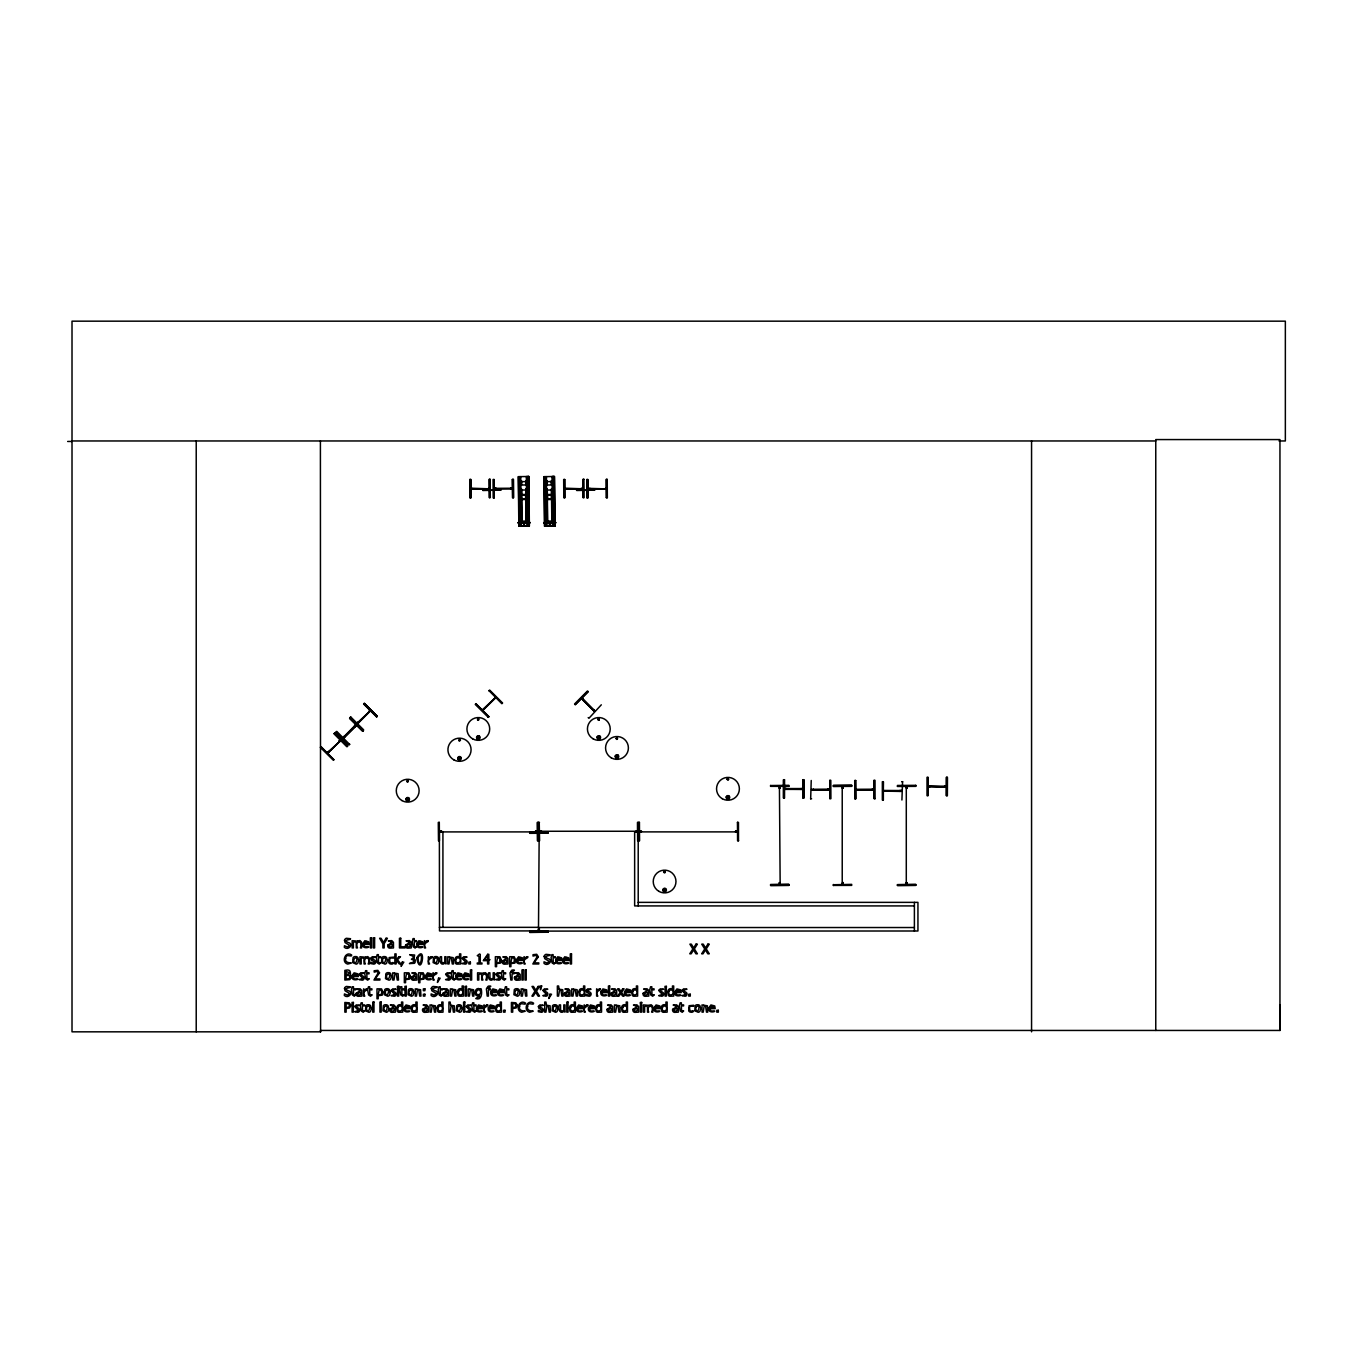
<?xml version="1.0" encoding="UTF-8"?>
<svg xmlns="http://www.w3.org/2000/svg" width="1353" height="1353" viewBox="0 0 1353 1353"><rect width="100%" height="100%" fill="white"/><g stroke="black" fill="none" stroke-linecap="round" stroke-linejoin="round"><path stroke-width="1.5" d="M1279.025 440.96L1285.35 440.96L1285.35 321.168L72.013 321.168L72.013 1031.832L320.593 1031.832L320.424 1030.445L1279.955 1030.445L1280.141 1004.755M581.57 698.74L594.035 711.204M582.044 697.911L583.363 699.129L582.602 699.619M581.621 698.52L594.441 711.34L593.849 709.581L592.8 709.987M538.562 931.287L538.545 929.257L539.187 931.287M779.294 788.342L779.429 786.414M780.258 788.072L779.362 788.207M843.054 788.072L842.175 788.207M842.09 884.321C843.393 878.266 842.429 887.686 842.953 882.782M406.712 781.188C409.671 778.482 407.693 783.793 406.915 781.645M407.152 781.188L408.099 781.577L407.591 780.715M408.758 799.522C405.612 794.955 407.896 804.037 408.488 798.473M458.955 740.395L459.986 740.531L459.377 739.77M460.494 740.243C457.534 742.949 459.513 737.639 460.291 739.787M458.447 758.018C461.593 762.602 459.31 753.503 458.718 759.084M477.068 737.503C480.755 734.155 478.252 740.767 477.355 738.061M597.569 737.503C604.571 734.425 595.641 740.497 598.533 738.569M615.987 738.45C618.609 735.423 617.492 741.427 616.105 738.67M616.444 738.298L617.256 738.924L616.985 737.96M618.22 756.496C612.131 759.642 618.744 753.401 617.526 755.549M663.613 872.009C666.234 868.677 665.118 875.628 663.731 871.789M665.152 872.161L664.052 872.009L665.084 872.144M665.811 890.392C663.697 885.572 662.902 894.232 665.693 890.071M726.967 779.311C729.588 775.979 728.472 782.913 727.085 779.074M728.438 779.429L727.424 779.159L728.523 779.311M538.443 929.629L539.289 930.898M780.14 788.207L779.429 786.6L780.157 884.05M842.97 788.072L842.226 786.414M907.017 788.207L906.933 786.6M907 884.185L906.121 882.596L907.017 882.782M479.943 989.144L481.161 988.84C482.209 992.628 481.854 1000.966 475.782 998.531C476.391 997.787 483.681 995.351 477.203 995.909C472.941 994.624 475.596 986.371 479.943 989.144A3.247 3.247 0 0 0 477.558 988.705M356.938 723.229L358.274 721.758L358.697 722.637M477.508 719.001C479.063 723.246 479.165 715.652 477.508 719.897M479.25 738.061L479.08 736.742M598.026 719.001C599.582 723.246 599.667 715.652 598.026 719.897M523.51 525.505L524.727 525.539L523.493 523.915L524.71 523.526L523.493 523.526M550.367 523.577L549.166 523.526L550.367 523.577L549.183 525.099L550.417 525.488L549.183 525.505M906.29 786.414L906.95 788.444L907.034 786.465M489.245 489.008L471.233 489.126L489.245 488.822L470.979 488.196L473.144 488.923M487.131 489.025L489.228 488.179M494.133 488.348L495.976 488.332M564.742 488.298L566.907 489.126M439.37 831.266L441.399 831.249M535.348 831.283L537.378 831.266M541.183 831.994L539.712 831.266L541.183 832.078L541.504 831.165L539.644 831.131M637.551 831.909L637.162 831.08M735.474 831.266L737.503 831.249M811.529 789.306L811.918 790.135M855.772 789.306L856.161 790.135M784.52 788.562L786.567 788.562M883.357 790.541L885.572 791.184M928.023 786.178L946.339 787.006M343.882 737.892L344.051 736.269L344.93 736.759M354.655 725.665L355.129 726.646M340.567 740.835L327.443 752.792L328.644 751.456L329.067 752.336M339.028 741.089L339.366 742.07M370.198 711.137L357.75 723.601L357.141 722.891M368.591 711.593L369.893 710.291M495.164 697.015L494.268 699.095M495.486 697.877L482.683 710.41M406.932 798.473L406.661 799.522M598.398 719.204L598.956 719.999L599.058 719.035M599.599 738.281L599.599 736.742L598.28 736.556M494.149 488.974L494.521 488.247M496.179 488.974L495.79 488.145M510.791 488.145C510.47 490.479 510.064 486.59 512.449 488.23M512.06 489.059L512.06 488.044M512.33 489.008L494.521 489.076M565.131 488.196L583.058 488.822L564.759 488.923M581.401 488.095L581.029 488.822M606.279 489.059L588.267 489.177L589.993 488.332M604.487 488.94L606.262 488.23M441.01 831.165C442.651 832.501 438.423 832.501 439.742 831.165M537.276 832.044L535.72 831.182M537.378 831.909L439.556 831.909L441.027 831.994M539.526 831.266L637.551 831.266M541.318 831.96L539.779 831.977M641.288 831.943L641.136 831.046M735.474 831.909L735.846 831.165M813.322 790L813.373 789.137L813.457 790.067M829.592 789.898L811.597 790.051M811.834 790.135L829.457 790.034M873.835 789.898L855.84 790.051M856.077 790.135L873.7 790.034M802.836 789.391L784.825 789.391L784.909 788.461M883.729 790.456L901.656 790.541M901.419 791.251L901.284 790.355L899.627 791.184M901.555 791.319L883.543 791.184L901.284 791.37M929.815 786.871L930.052 786.178M946.085 786.871L946.339 786.178M336.018 732.108L336.745 731.381L349.581 744.421M363.348 730.485L362.621 731.212L349.598 718.358L350.309 717.631L363.281 730.552M343.155 737.453L355.754 724.701L354.469 725.749L355.315 726.307M343.611 737.892L356.211 725.225M349.767 744.235L349.057 744.962L336.085 732.041M350.698 716.989L349.97 717.699L362.925 730.637L363.636 729.927L350.613 717.073L363.467 730.113M376.591 716.989L377.301 716.261L364.363 703.323L363.636 704.034L376.675 716.887L363.822 703.864M340.263 739.973L338.842 741.173L339.671 741.732M327.443 752.792L340.702 740.429L327.764 753.367M357.074 723.094L370.333 710.731L357.733 723.483M343.814 737.825L356.634 725.14L343.577 738.061M488.923 690.774L489.634 690.047L502.589 703.002L501.862 703.712L489.008 690.69M484.34 709.04L482.361 709.835L495.486 697.607M483.004 710.207L495.773 697.607M488.196 717.378L488.923 716.667L475.985 703.712L475.258 704.439L488.264 717.327M575.245 704.642L588.183 691.687L587.473 690.977L574.585 703.983L575.245 704.642L588.098 691.603M582.872 700.059L583.261 699.163M601.307 704.812L588.91 718.308L588.183 717.58M780.14 882.782L779.227 882.782L780.241 882.765M458.718 757.528L459.783 757.24M727.339 796.291C725.411 801.196 732.108 795.632 727.187 796.596M524.643 523.611L523.882 523.137M408.251 800.198L407.168 800.198M616.697 755.448L615.919 756.784M427.294 940.741L425.637 941.756L424.419 940.673L424.419 947.929L425.637 947.929C421.172 942.331 430.914 942.094 427.294 940.741A2.385 2.385 0 0 1 428.258 940.724M431.235 956.791L429.577 957.806L428.36 956.723L428.36 963.979L429.577 963.979C425.113 958.398 434.854 958.144 431.235 956.791A2.385 2.385 0 0 1 432.199 956.774M366.46 988.908L364.803 989.922L363.585 988.84L363.585 996.096L364.803 996.096C360.355 990.497 370.096 990.261 366.46 988.908A2.385 2.385 0 0 1 367.424 988.874M435.903 972.841L434.245 973.856L433.028 972.79L433.028 980.046L434.245 980.046C429.797 974.448 439.522 974.211 435.903 972.841A2.385 2.385 0 0 1 436.867 972.824M526.909 956.791L525.252 957.806L524.034 956.723L524.034 963.979L525.252 963.979C520.804 958.398 530.545 958.144 526.909 956.791A2.385 2.385 0 0 1 527.873 956.774M486.86 1004.958L485.22 1005.972L483.985 1004.89L483.985 1012.145L485.22 1012.145C480.755 1006.547 490.496 1006.311 486.86 1004.958A2.385 2.385 0 0 1 487.841 1004.941M599.497 988.908L597.857 989.922L596.622 988.84L596.622 996.096L597.857 996.096C593.392 990.497 603.134 990.261 599.497 988.908A2.385 2.385 0 0 1 600.478 988.874M587.05 1004.958L585.392 1005.972L584.175 1004.89L584.175 1012.145L585.392 1012.145C580.927 1006.547 590.669 1006.311 587.05 1004.958A2.385 2.385 0 0 1 588.014 1004.941M605.89 489.059L588.352 489.076M828.188 789.103L828.002 790.017L828.188 789.019M635.893 831.08L635.893 832.112L637.162 831.182M872.431 789.103L872.245 790.017L872.431 789.019M801.179 788.461L800.807 789.188M802.718 789.323L784.52 789.188M945.95 787.006L928.412 786.905M900.016 790.355L899.61 791.387M582.28 698.148L594.745 710.748M519.028 481.685L528.194 481.583M544.718 481.685L553.867 481.583M519.078 485.034L528.228 484.932M544.752 485.034L553.901 484.932M519.129 490.074L528.279 489.972M544.802 490.074L553.952 489.972M519.163 494.538L528.313 494.437M544.836 494.538L554.003 494.437M519.214 499.561L528.363 499.477M544.904 499.561L554.053 499.477M519.467 521.142L528.617 521.057M545.141 521.142L554.29 521.057M517.945 522.613L530.156 522.478M543.635 522.613L555.829 522.478M517.962 523.002L530.156 522.867M543.635 523.002L555.846 522.867M523.323 523.408L524.778 523.476M549.014 523.408L550.451 523.476M555.068 526.08L544.481 526.232L543.957 476.662L554.527 476.493L555.018 526.08L554.307 476.493M469.863 479.469L470.878 479.452L470.996 497.769L469.965 497.769L469.863 479.469L470.049 497.769M490.192 479.334L489.177 479.351L489.296 497.65L490.31 497.65L490.107 479.334M512.381 479.402L513.413 479.385L513.514 497.701L512.499 497.701L512.432 479.402L512.753 497.701M564.691 479.452L563.677 479.469L563.795 497.769L564.81 497.769L564.658 479.469L564.675 497.769M584.022 479.334L582.991 479.351L583.244 497.65L583.244 479.351M606.33 497.701L607.345 497.701L607.226 479.385L606.212 479.402L606.448 497.701L606.465 479.385M494.335 488.348L512.246 488.23M588.149 488.348L606.076 488.873M565.047 489.126L583.075 489.008M494.2 497.819L493.185 497.819L493.067 479.52L494.082 479.503L494.065 497.819M583.109 497.65L584.124 497.65L583.921 479.334M586.999 497.819L588.014 497.819L587.895 479.503L586.881 479.52L586.999 497.819L586.965 479.52M855.722 780.478L854.707 780.478L854.91 798.794M770.584 785.535L788.884 785.332L788.9 786.364L770.584 786.347L770.584 785.45M851.697 785.332L833.38 785.45L833.397 786.465L851.697 786.364L851.697 785.332L833.38 785.535M770.584 786.211L788.9 786.11M833.38 786.347L851.697 786.11M897.462 786.211L915.761 786.11M811.732 789.306L829.592 789.137M855.959 789.306L874.089 789.205M810.582 798.794L811.597 798.777M829.896 798.659L830.911 798.659L830.81 780.36L829.778 780.36L829.947 798.659L830.032 780.36M854.825 798.794L855.84 798.777L855.586 780.478L855.586 798.777M875.07 798.659L875.036 780.36L874.021 780.36L874.19 798.659L875.154 798.659M539.475 822.438L537.327 822.438L537.445 840.737L539.593 840.737L539.221 822.438M737.453 822.421L738.467 822.404L738.501 840.72M439.556 831.266L441.213 831.266M535.534 831.283L537.192 831.266L535.534 831.909M639.681 831.249L641.525 831.249M548.016 832.281L529.716 832.315L529.716 833.33L548.016 833.211L548.016 832.196M635.758 831.977L637.364 831.909M641.339 831.875L639.681 831.892L737.317 831.892L735.66 831.892M735.66 831.266L737.317 831.249M529.716 833.076L548.016 832.958M738.586 840.72L737.571 840.72L737.486 822.421M770.601 884.744L788.9 884.49M833.397 884.744L851.697 884.372L851.697 885.386L833.397 885.42M770.601 885.42L788.9 885.302L788.9 884.372L770.584 884.49L770.601 885.505L788.9 885.386M897.462 884.744L915.778 884.625M897.462 885.42L915.778 885.302L915.761 884.372L897.462 884.608L897.462 885.505L915.778 885.386M529.716 931.608L548.033 931.49M529.716 932.369L548.033 932.251L548.016 931.236L529.716 931.338L529.716 932.369L548.033 932.166M67.65 441.467L72.013 441.45M72.013 440.96L1155.766 440.96M928.023 777.332L927.008 777.332L927.008 795.649L928.023 795.649L927.904 777.332L927.769 795.649M947.354 777.332L946.339 777.332L946.339 795.649L947.354 795.649L947.354 777.332L947.269 795.649M784.52 779.717L783.505 779.717L783.505 798.033L784.52 798.033L784.402 779.717L784.266 798.033M802.836 779.717L803.851 779.717L803.851 798.033L802.836 798.033L802.836 779.717L803.09 798.033M883.357 781.713L882.342 781.713L882.342 800.012L883.357 800.012L883.357 781.713L883.103 800.012M901.656 781.713L902.671 781.713M928.209 786.178L946.136 786.178M784.723 788.562L802.836 788.562M638.21 902.366L917.943 902.366L917.943 930.999L539.357 931.101L539.357 927.532L914.391 927.532M914.391 905.918L634.642 905.918L634.642 831.774L638.21 831.774L638.21 905.918M439.37 927.346L538.359 927.346M538.359 930.915L439.505 930.915L439.37 831.588L442.921 831.588L442.921 927.346M727.965 798.456L726.916 797.644M856.161 790.034L874.089 789.881M811.918 790.034L829.863 789.881M944.682 786.905L944.682 785.992L944.225 787.006M413.984 958.905L414.627 954.998L409.688 954.711C410.974 955.793 416.42 956.233 411.397 959.277C418.787 961.459 409.621 963.099 409.418 963.59L414.441 963.285A3.01 3.01 0 0 0 415.253 961.746L413.984 958.905A2.097 2.097 0 0 1 415.117 960.055M478.015 719.931L478.691 719.052L477.88 719.695M583.058 488.179L580.944 489.025M779.362 884.185L779.413 882.596M539.272 929.629L539.187 931.101M538.477 931.05L539.187 833.279L538.426 835.19M349.683 718.257L362.722 731.127M475.799 703.898L488.839 716.752M364.295 703.374L377.25 716.329M350.038 717.648L362.976 730.586M334.665 733.072L347.62 746.01M334.191 733.546L347.044 746.585M333.92 759.709L321.067 746.67L320.357 747.397L333.362 760.285M320.881 746.856L333.836 759.794M802.65 788.562L800.79 789.391M842.953 786.786L842.868 788.258M553.901 476.51L554.426 526.08M553.715 476.51L554.341 526.08M553.309 476.51L553.8 521.954M553.14 476.51L553.631 526.097M552.751 476.51L553.242 521.954M552.701 476.51L553.022 521.97M552.024 476.527L552.565 526.097M551.584 480.653L551.449 484.797L551.347 480.67M551.483 488.923L551.736 495.113M551.787 499.257L551.855 521.97L551.55 499.257M551.449 488.923L551.517 495.13M551.178 526.114L548.371 526.148M547.204 480.755L547.204 484.881L546.984 480.755M547.255 489.008L547.373 495.215M547.407 499.342L547.61 522.072M547.069 489.008L547.136 495.215M547.187 499.342L547.441 522.072M546.443 476.628L546.984 526.199M545.733 476.628L546.155 495.232M546.02 499.358L546.443 522.072M545.158 476.645L545.885 526.216M544.566 476.645L545.191 526.216M544.177 476.645L544.718 526.232M528.617 476.493L529.158 526.08M528.211 476.51L528.752 526.08L528.127 476.51M527.416 476.51L527.958 526.097M527.061 476.51L527.332 521.97M526.334 476.527L526.875 526.097M525.894 480.653L525.945 484.797M525.996 488.923L526.063 495.113L525.759 488.923M526.097 499.257L526.351 521.97M525.725 480.67L525.725 484.797M525.928 499.257L526.114 521.97M525.488 526.114L522.698 526.148M521.581 484.881L521.531 480.755L521.345 484.881M521.683 495.215L521.615 489.008L521.463 495.215M521.734 499.342L521.97 522.072L521.514 499.342M520.753 476.628L521.294 526.199M520.093 476.628L520.482 495.232M520.296 499.358L520.77 522.072M519.67 476.645L520.026 526.216M518.977 476.645L519.603 526.216M518.892 476.645L519.434 526.232M518.487 476.645L519.028 526.232M906.307 788.258L906.29 786.6L906.29 884.236M906.916 882.579L906.933 884.236M874.156 780.36L874.275 798.659M842.851 882.579L842.868 884.236M833.397 884.49L833.397 885.505M811.225 780.478L810.667 798.794M780.055 786.6L780.072 788.258M780.055 882.579L780.055 884.236M737.706 822.421L737.825 840.72M639.174 822.421L639.293 840.72M638.616 840.737L638.498 822.421L638.531 840.737M637.737 822.438L637.686 832.602M607.142 479.385L607.26 497.701M587.642 479.52L587.76 497.819M538.545 822.438L538.579 840.754M538.342 822.421L538.376 840.737M537.581 822.438L537.699 840.737M513.328 479.385L513.43 497.701M493.828 479.52L493.946 497.819M489.431 479.351L489.549 497.65M470.624 479.469L470.861 497.769M439.048 822.438L439.167 840.737M1279.955 1030.445L1279.955 439.573L1155.766 439.573L1155.766 1030.445M1031.561 440.96L1031.561 1031.832M946.593 777.332L946.457 795.649M914.391 902.366L914.391 931.101M902.586 781.713L901.91 800.012M842.226 786.6L842.226 884.236M803.767 779.717L803.767 798.033M783.59 779.717L783.59 798.033M320.407 440.96L320.593 1031.832M196.219 440.96L196.219 1031.832M416.639 957.941C421.324 979.91 427.058 941.806 416.639 957.941M417.976 957.467C419.43 975.564 424.96 947.354 417.976 957.467M389.529 959.751L390.053 962.372A1.776 1.776 0 0 0 391.135 963.048C395.228 961.087 393.605 965.196 390.239 963.911A2.807 2.807 0 0 1 388.785 962.693L389.174 957.552L393.757 957.129C394.602 959.92 389.309 955.675 389.529 959.751M689.455 1007.917L689.979 1010.539A1.776 1.776 0 0 0 691.062 1011.215C695.154 1009.253 693.531 1013.363 690.165 1012.078A2.807 2.807 0 0 1 688.711 1010.86L689.1 1005.719L693.683 1005.279C694.529 1008.07 689.218 1003.841 689.455 1007.917M383.068 992.273L382.206 995.165L378.197 995.723L378.197 998.768L376.98 998.768L376.98 988.84L381.529 988.891L383.068 992.273M410.416 976.223L409.553 979.115L405.562 979.673L405.562 982.718L404.344 982.718L404.344 972.79L408.894 972.824L410.416 976.223M424.757 976.223L423.895 979.115L419.887 979.673L419.887 982.718L418.669 982.718L418.669 972.79L423.218 972.824L424.757 976.223M501.439 960.173L500.576 963.048L496.568 963.624L496.568 966.668L495.35 966.668L495.35 956.723L499.9 956.774L501.439 960.173M515.764 960.173L514.901 963.048L510.91 963.624L510.91 966.668L509.675 966.668L509.675 956.723L514.241 956.774L515.764 960.173M345.692 958.279C343.831 965.433 357.716 961.273 347.721 964.08C340.888 962.457 345.336 950.499 351.628 954.964C352.389 957.958 345.336 952.766 345.692 958.279M358.697 960.359L357.818 963.184A2.858 2.858 0 0 1 356.16 964.131L352.71 962.592L353.116 957.535A2.892 2.892 0 0 1 354.774 956.588L356.16 956.588A2.858 2.858 0 0 1 357.818 957.535L358.697 960.359M371.466 1008.526L370.587 1011.351A2.858 2.858 0 0 1 368.929 1012.281L365.479 1010.759L365.885 1005.702A2.892 2.892 0 0 1 367.542 1004.755L368.929 1004.755A2.858 2.858 0 0 1 370.587 1005.702L371.466 1008.526M387.482 960.359L386.603 963.184A2.858 2.858 0 0 1 384.945 964.131L381.478 962.592L381.884 957.535A2.892 2.892 0 0 1 383.559 956.588L384.945 956.588A2.858 2.858 0 0 1 386.603 957.535L387.482 960.359M388.92 1008.526L388.04 1011.351A2.858 2.858 0 0 1 386.383 1012.281L382.933 1010.759L383.339 1005.702A2.892 2.892 0 0 1 384.996 1004.755L386.383 1004.755A2.858 2.858 0 0 1 388.04 1005.702L388.92 1008.526M390.307 992.476L389.427 995.301A2.858 2.858 0 0 1 387.77 996.231L384.303 994.709L384.709 989.652A2.892 2.892 0 0 1 386.383 988.705L387.77 988.705A2.858 2.858 0 0 1 389.427 989.635L390.307 992.476M391.507 976.409L390.628 979.251A2.858 2.858 0 0 1 388.971 980.181L385.52 978.659L385.926 973.585A2.892 2.892 0 0 1 387.584 972.655L388.971 972.655A2.858 2.858 0 0 1 390.628 973.585L391.507 976.409M413.984 992.476L413.105 995.301A2.858 2.858 0 0 1 411.447 996.231L407.997 994.709L408.403 989.652A2.892 2.892 0 0 1 410.06 988.705L411.447 988.705A2.858 2.858 0 0 1 413.105 989.635L413.984 992.476M439.116 960.359L438.237 963.184A2.858 2.858 0 0 1 436.579 964.131L433.129 962.592L433.535 957.535A2.892 2.892 0 0 1 435.192 956.588L436.579 956.588A2.858 2.858 0 0 1 438.237 957.535L439.116 960.359M462.32 1008.526L461.424 1011.351A2.858 2.858 0 0 1 459.783 1012.281L456.316 1010.759L456.722 1005.702A2.892 2.892 0 0 1 458.379 1004.755L459.783 1004.755A2.858 2.858 0 0 1 461.424 1005.702L462.32 1008.526M487.266 987.978L486.387 988.84L487.215 996.096L488.433 996.096L488.433 989.855L490.429 989.855L490.429 988.84C484.391 988.772 495.097 985.525 488.619 986.1A1.979 1.979 0 0 0 487.57 986.98L487.266 987.978M510.876 971.928L510.013 972.79L510.842 980.046L512.06 980.046L512.06 973.805L514.039 973.805L514.039 972.79C508.018 972.706 518.723 969.475 512.229 970.033A1.979 1.979 0 0 0 511.197 970.93L510.876 971.928M519.907 992.476L519.011 995.301A2.858 2.858 0 0 1 517.353 996.231L513.903 994.709L514.309 989.652A2.892 2.892 0 0 1 515.967 988.705L517.37 988.705A2.858 2.858 0 0 1 519.011 989.635L519.907 992.476M519.586 1006.429C517.725 1013.6 531.628 1009.423 521.615 1012.247C514.783 1010.606 519.231 998.666 525.539 1003.114C526.283 1006.125 519.264 1000.932 519.586 1006.429M527.585 1006.429C525.725 1013.6 539.61 1009.423 529.615 1012.247C522.782 1010.606 527.213 998.666 533.522 1003.114C534.283 1006.125 527.264 1000.932 527.585 1006.429M558.112 1008.526L557.216 1011.351A2.858 2.858 0 0 1 555.576 1012.281L552.109 1010.759L552.514 1005.702A2.892 2.892 0 0 1 554.172 1004.755L555.576 1004.755A2.858 2.858 0 0 1 557.216 1005.702L558.112 1008.526M700.769 1008.526L699.89 1011.351A2.858 2.858 0 0 1 698.233 1012.281L694.765 1010.759L695.171 1005.702A2.892 2.892 0 0 1 696.829 1004.755L698.233 1004.755A2.858 2.858 0 0 1 699.89 1005.702L700.769 1008.526M352.135 975.614C350.207 983.31 363.906 977.864 354.723 978.98A2.013 2.013 0 0 1 353.691 978.101L353.319 976.545L358.359 976.545L357.885 973.856L354.08 972.841L352.135 975.614M362.892 943.498C360.947 951.21 374.646 945.764 365.462 946.863A2.013 2.013 0 0 1 364.431 946.001L364.075 944.428L369.098 944.428L368.625 941.739L364.82 940.741L362.892 943.498M396.717 1007.681L397.41 1011.384A2.334 2.334 0 0 0 398.797 1012.281L402.754 1012.145L402.754 1002.049L401.52 1002.049L401.52 1005.178A3.298 3.298 0 0 0 399.118 1004.755A2.841 2.841 0 0 0 397.596 1005.702L396.717 1007.681M404.073 1007.714C402.145 1015.426 415.828 1009.964 406.644 1011.08A2.013 2.013 0 0 1 405.612 1010.217L405.257 1008.645L410.28 1008.645L409.824 1005.955L406.018 1004.958L404.073 1007.714M411.075 1007.681L411.769 1011.384A2.334 2.334 0 0 0 413.139 1012.281L417.096 1012.145L417.096 1002.049L415.878 1002.049L415.878 1005.178A3.298 3.298 0 0 0 413.477 1004.755A2.841 2.841 0 0 0 411.938 1005.702L411.075 1007.681M416.978 943.498C415.033 951.21 428.732 945.764 419.548 946.863A2.013 2.013 0 0 1 418.517 946.001L418.145 944.428L423.185 944.428L422.711 941.739L418.906 940.741L416.978 943.498M425.586 975.614C423.675 983.31 437.323 977.864 428.157 978.98A2.013 2.013 0 0 1 427.125 978.101L426.77 976.545L431.793 976.545L431.336 973.856L427.531 972.841L425.586 975.614M436.985 1007.681L437.662 1011.384A2.334 2.334 0 0 0 439.048 1012.281L443.006 1012.145L443.006 1002.049L441.788 1002.049L441.788 1005.178A3.298 3.298 0 0 0 439.387 1004.755A2.841 2.841 0 0 0 437.848 1005.702L436.985 1007.681M454.76 959.531L455.454 963.218A2.334 2.334 0 0 0 456.824 964.131L460.781 963.979L460.781 953.882L459.563 953.882L459.563 957.028A3.298 3.298 0 0 0 457.162 956.605A2.841 2.841 0 0 0 455.623 957.535L454.76 959.531M455.944 975.614C454.016 983.31 467.698 977.864 458.515 978.98A2.013 2.013 0 0 1 457.483 978.101L457.128 976.545L462.151 976.545L461.694 973.856L457.889 972.841L455.944 975.614M457.331 991.631L458.024 995.334A2.334 2.334 0 0 0 459.394 996.231L463.352 996.096L463.352 985.982L462.134 985.982L462.134 989.128A3.298 3.298 0 0 0 459.732 988.705A2.841 2.841 0 0 0 458.21 989.652L457.331 991.631M462.946 975.614C461.035 983.31 474.683 977.864 465.517 978.98A2.013 2.013 0 0 1 464.485 978.101L464.13 976.545L469.153 976.545L468.696 973.856L464.891 972.841L462.946 975.614M476.544 1007.714C474.615 1015.426 488.315 1009.964 479.131 1011.08A2.013 2.013 0 0 1 478.083 1010.217L477.727 1008.645L482.75 1008.645L482.294 1005.955L478.488 1004.958L476.544 1007.714M488.348 1007.714C486.42 1015.426 500.086 1009.964 490.919 1011.08A2.013 2.013 0 0 1 489.887 1010.217L489.532 1008.645L494.555 1008.645L494.099 1005.955L490.276 1004.958L488.348 1007.714M490.885 991.664C488.974 999.377 502.623 993.914 493.456 995.03A2.013 2.013 0 0 1 492.424 994.151L492.069 992.595L497.092 992.595L496.636 989.906L492.83 988.908L490.885 991.664M495.35 1007.681L496.027 1011.384A2.334 2.334 0 0 0 497.414 1012.281L501.371 1012.145L501.371 1002.049L500.153 1002.049L500.153 1005.178A3.298 3.298 0 0 0 497.752 1004.755A2.841 2.841 0 0 0 496.213 1005.702L495.35 1007.681M497.887 991.664C495.976 999.377 509.624 993.914 500.458 995.03A2.013 2.013 0 0 1 499.426 994.151L499.071 992.595L504.094 992.595L503.637 989.906L499.832 988.908L497.887 991.664M516.592 959.565C514.664 967.26 528.363 961.814 519.163 962.93A2.013 2.013 0 0 1 518.131 962.051L517.776 960.478L522.799 960.478L522.343 957.806L518.537 956.791L516.592 959.565M555.812 959.565C553.884 967.26 567.583 961.814 558.4 962.93A2.013 2.013 0 0 1 557.351 962.051L556.996 960.478L562.019 960.478L561.563 957.806L557.757 956.791L555.812 959.565M562.814 959.565C560.886 967.26 574.585 961.814 565.402 962.93A2.013 2.013 0 0 1 564.353 962.051L563.998 960.478L569.021 960.478L568.564 957.806L564.759 956.791L562.814 959.565M569.376 1007.681L570.053 1011.384A2.334 2.334 0 0 0 571.44 1012.281L575.397 1012.145L575.397 1002.049L574.179 1002.049L574.179 1005.178A3.298 3.298 0 0 0 571.778 1004.755A2.841 2.841 0 0 0 570.239 1005.702L569.376 1007.681M576.716 1007.714C574.805 1015.426 588.47 1009.964 579.304 1011.08A2.013 2.013 0 0 1 578.255 1010.217L577.9 1008.645L582.94 1008.645L582.466 1005.955L578.661 1004.958L576.716 1007.714M578.746 991.631L579.439 995.334A2.334 2.334 0 0 0 580.809 996.231L584.767 996.096L584.767 985.982L583.549 985.982L583.549 989.128A3.298 3.298 0 0 0 581.147 988.705A2.841 2.841 0 0 0 579.608 989.652L578.746 991.631M588.521 1007.714C586.61 1015.426 600.258 1009.964 591.092 1011.08A2.013 2.013 0 0 1 590.06 1010.217L589.705 1008.645L594.728 1008.645L594.271 1005.955L590.466 1004.958L588.521 1007.714M595.523 1007.681L596.199 1011.384A2.334 2.334 0 0 0 597.586 1012.281L601.544 1012.145L601.544 1002.049L600.326 1002.049L600.326 1005.178A3.298 3.298 0 0 0 597.925 1004.755A2.841 2.841 0 0 0 596.385 1005.702L595.523 1007.681M600.986 991.664C599.041 999.36 612.74 993.914 603.556 995.03A2.013 2.013 0 0 1 602.525 994.151L602.17 992.595L607.193 992.595L606.736 989.906L602.931 988.908L600.986 991.664M621.433 1007.681L622.109 1011.384A2.334 2.334 0 0 0 623.496 1012.281L627.454 1012.145L627.454 1002.049L626.236 1002.049L626.236 1005.178A3.298 3.298 0 0 0 623.834 1004.755A2.841 2.841 0 0 0 622.295 1005.702L621.433 1007.681M624.579 991.664C622.651 999.36 636.35 993.914 627.166 995.03A2.013 2.013 0 0 1 626.135 994.151L625.762 992.595L630.802 992.595L630.329 989.906L626.524 988.908L624.579 991.664M631.597 991.631L632.274 995.334A2.334 2.334 0 0 0 633.661 996.231L637.618 996.096L637.618 985.982L636.4 985.982L636.4 989.128A3.298 3.298 0 0 0 633.999 988.705A2.841 2.841 0 0 0 632.46 989.652L631.597 991.631M654.125 1007.714C652.197 1015.426 665.879 1009.964 656.695 1011.08A2.013 2.013 0 0 1 655.664 1010.217L655.309 1008.645L660.332 1008.645L659.875 1005.955L656.07 1004.958L654.125 1007.714M661.127 1007.681L661.82 1011.384A2.334 2.334 0 0 0 663.19 1012.281L667.147 1012.145L667.147 1002.049L665.93 1002.049L665.93 1005.178A3.298 3.298 0 0 0 663.528 1004.755A2.841 2.841 0 0 0 661.989 1005.702L661.127 1007.681M667.655 991.631L668.348 995.334A2.334 2.334 0 0 0 669.718 996.231L673.693 996.096L673.693 985.982L672.458 985.982L672.458 989.128A3.298 3.298 0 0 0 670.056 988.705A2.841 2.841 0 0 0 668.534 989.652L667.655 991.631M675.012 991.664C673.101 999.377 686.749 993.914 677.582 995.03A2.013 2.013 0 0 1 676.551 994.151L676.196 992.595L681.219 992.595L680.762 989.906L676.957 988.908L675.012 991.664M708.989 1007.714C707.061 1015.426 720.76 1009.964 711.577 1011.08A2.013 2.013 0 0 1 710.528 1010.217L710.173 1008.645L715.196 1008.645L714.739 1005.955L710.934 1004.958L708.989 1007.714M541.69 985.982L540.524 989.753L540.253 985.982L541.69 985.982M350.072 977.12L348.973 978.743L346.131 978.946L346.131 975.378L349.277 975.631L350.072 977.12M350.951 1005.397L349.564 1007.985L346.131 1008.543L346.131 1012.145L344.846 1012.145L344.846 1002.472L349.311 1002.81L350.951 1005.397M517.522 1005.397L516.136 1007.985L512.702 1008.543L512.702 1012.145L511.417 1012.145L511.417 1002.472L515.882 1002.81L517.522 1005.397M354.757 1006.463C358.545 1011.858 360.828 1009.439 354.672 1011.706L357.75 1012.281A2.774 2.774 0 0 0 359.188 1011.655C362.35 1006.209 349.801 1008.171 359.644 1005.245L356.313 1004.873L354.757 1006.463M359.221 974.363C363.01 979.741 365.293 977.323 359.137 979.606L362.232 980.181A2.774 2.774 0 0 0 363.653 979.555C366.815 974.092 354.266 976.054 364.126 973.128L360.777 972.756L359.221 974.363M370.756 958.296L371.094 959.987L374.68 962.068L373.14 963.133L370.671 962.186L370.671 963.556L373.766 964.114A2.774 2.774 0 0 0 375.204 963.505C378.35 958.042 365.817 960.004 375.66 957.078L372.312 956.706L370.756 958.296M391.186 990.413C394.991 995.808 397.275 993.39 391.102 995.656L394.197 996.231A2.774 2.774 0 0 0 395.634 995.605C398.78 990.142 386.248 992.121 396.091 989.195L392.742 988.823L391.186 990.413M445.627 974.363C449.433 979.741 451.716 977.323 445.56 979.606L448.638 980.181A2.774 2.774 0 0 0 450.075 979.555C453.221 974.092 440.689 976.054 450.532 973.128L447.183 972.756L445.627 974.363M462.185 958.296C465.99 963.691 468.256 961.273 462.1 963.556L465.195 964.114A2.774 2.774 0 0 0 466.633 963.505C469.779 958.042 457.246 960.004 467.089 957.078L463.741 956.706L462.185 958.296M466.244 1006.463C470.032 1011.858 472.315 1009.439 466.159 1011.706L469.237 1012.281A2.774 2.774 0 0 0 470.675 1011.655C473.838 1006.209 461.288 1008.171 471.132 1005.245L467.8 1004.873L466.244 1006.463M495.807 974.363C499.595 979.741 501.878 977.323 495.722 979.606L498.8 980.181A2.774 2.774 0 0 0 500.238 979.555C503.401 974.092 490.851 976.054 500.695 973.128L497.363 972.756L495.807 974.363M538.409 1006.463L538.748 1008.154L542.333 1010.217L540.794 1011.283L538.342 1010.336L538.342 1011.706L541.42 1012.281A2.774 2.774 0 0 0 542.857 1011.655C546.02 1006.209 533.471 1008.171 543.314 1005.245L539.965 1004.873L538.409 1006.463M542.891 990.413C546.68 995.808 548.963 993.39 542.807 995.656L545.885 996.231A2.774 2.774 0 0 0 547.322 995.605C550.485 990.142 537.936 992.121 547.779 989.195L544.447 988.823L542.891 990.413M586.17 990.413L586.492 992.104L590.094 994.167L588.538 995.233L586.086 994.286L586.086 995.656L589.181 996.231A2.774 2.774 0 0 0 590.601 995.605C593.764 990.142 581.232 992.121 591.075 989.195L587.726 988.823L586.17 990.413M658.759 990.413C662.547 995.808 664.83 993.39 658.674 995.656L661.769 996.231A2.774 2.774 0 0 0 663.19 995.605C666.352 990.142 653.803 992.121 663.663 989.195L660.315 988.823L658.759 990.413M682.081 990.413C685.886 995.808 688.17 993.39 681.997 995.656L685.092 996.231A2.774 2.774 0 0 0 686.529 995.605C689.675 990.142 677.143 992.121 686.986 989.195L683.637 988.823L682.081 990.413M344.491 940.284L345.066 942.601L349.598 945.375L347.45 946.999L344.457 945.747L344.355 947.354C348.448 951.091 354.452 943.633 348.042 942.483C341.7 939.472 351.306 940.149 350.562 938.711L346.385 938.289A3.078 3.078 0 0 0 344.947 939.303L344.491 940.284M344.491 988.451L345.066 990.768L349.598 993.542L347.45 995.165L344.457 993.897L344.355 995.52C348.448 999.258 354.452 991.8 348.042 990.65C341.7 987.639 351.306 988.316 350.562 986.878L346.385 986.455A3.078 3.078 0 0 0 344.947 987.47L344.491 988.451M351.408 977.069L349.835 979.623L344.846 980.046L344.846 970.372C352.913 968.427 348.973 974.211 351.408 977.069M431.269 988.451L431.844 990.768L436.376 993.542L434.212 995.165L431.133 993.897L431.133 995.52C435.226 999.258 441.213 991.8 434.803 990.65C428.461 987.639 438.068 988.316 437.34 986.878L433.163 986.455A3.078 3.078 0 0 0 431.725 987.47L431.269 988.451M544.143 956.351L544.718 958.651L549.267 961.442L547.102 963.048L544.024 961.797L544.024 963.404C548.1 967.141 554.104 959.683 547.694 958.533C541.352 955.522 550.959 956.199 550.214 954.761L546.054 954.339A3.078 3.078 0 0 0 544.599 955.353L544.143 956.351M353.607 959.142C354.503 970.372 360.524 953.307 353.607 959.142M366.375 1007.292C367.272 1018.538 373.293 1001.474 366.375 1007.292M382.392 959.142C383.288 970.372 389.292 953.307 382.392 959.142M386.417 975.192C387.313 986.422 393.334 969.357 386.417 975.192M385.216 991.242C386.112 1002.472 392.116 985.407 385.216 991.242M383.829 1007.292C384.726 1018.538 390.746 1001.474 383.829 1007.292M408.894 991.242C409.79 1002.472 415.811 985.407 408.894 991.242M434.025 959.142C434.922 970.372 440.926 953.307 434.025 959.142M457.229 1007.292C458.109 1018.538 464.13 1001.474 457.229 1007.292M514.8 991.242C515.696 1002.472 521.717 985.407 514.8 991.242M553.005 1007.292C553.901 1018.538 559.922 1001.474 553.005 1007.292M695.679 1007.292C696.575 1018.538 702.579 1001.474 695.679 1007.292M381.817 992.409L380.988 994.743L378.197 994.743L379.128 990.024L381.191 990.193L381.817 992.409M409.164 976.359L408.352 978.693L405.562 978.676L406.475 973.974L408.538 974.126L409.164 976.359M423.489 976.359L422.677 978.693L419.887 978.676L420.817 973.974L422.88 974.126L423.489 976.359M500.17 960.309L499.358 962.643L496.568 962.626L497.498 957.924L499.545 958.076L500.17 960.309M514.512 960.309L513.7 962.643L510.91 962.626L511.823 957.924L513.886 958.076L514.512 960.309M398.053 1007.376C396.074 1012.907 404.801 1011.79 401.52 1006.192L399.084 1005.989L398.053 1007.376M412.411 1007.376C410.416 1012.907 419.142 1011.79 415.878 1006.192L413.443 1005.989L412.411 1007.376M438.321 1007.376C436.326 1012.907 445.052 1011.79 441.788 1006.192L439.353 1005.989L438.321 1007.376M456.096 959.209C454.101 964.74 462.827 963.624 459.563 958.042L457.128 957.823L456.096 959.209M458.667 991.326C456.671 996.857 465.415 995.74 462.134 990.142L459.699 989.939L458.667 991.326M496.686 1007.376C494.691 1012.907 503.417 1011.79 500.153 1006.192L497.718 1005.989L496.686 1007.376M570.712 1007.376C568.717 1012.907 577.443 1011.79 574.179 1006.192L571.744 1005.989L570.712 1007.376M580.082 991.326C578.086 996.857 586.813 995.74 583.549 990.142L581.114 989.939L580.082 991.326M596.859 1007.376C594.863 1012.907 603.59 1011.79 600.326 1006.192L597.891 1005.989L596.859 1007.376M622.752 1007.376C620.773 1012.907 629.5 1011.79 626.236 1006.192L623.801 1005.989L622.752 1007.376M632.916 991.326C630.938 996.857 639.665 995.74 636.4 990.142L633.965 989.939L632.916 991.326M662.463 1007.376C660.467 1012.907 669.194 1011.79 665.93 1006.192L663.494 1005.989L662.463 1007.376M668.991 991.326C667.012 996.857 675.739 995.74 672.458 990.142L670.023 989.939L668.991 991.326M356.177 993.288L356.093 993.981A2.486 2.486 0 0 0 356.482 995.318L356.735 995.656A2.199 2.199 0 0 0 358.308 996.298L361.877 996.096L361.826 990.497L360.169 988.789L356.685 988.992C361.369 991.292 362.012 989.263 356.177 993.288M387.804 945.138L387.719 945.832A2.486 2.486 0 0 0 388.108 947.151L388.362 947.489A2.199 2.199 0 0 0 389.918 948.132L393.486 947.929L393.452 942.348L391.778 940.623L388.311 940.825C392.996 943.126 393.622 941.113 387.804 945.138M389.749 1009.338L389.681 1010.048A2.486 2.486 0 0 0 390.053 1011.367L390.324 1011.706A2.199 2.199 0 0 0 391.88 1012.348L395.448 1012.145L395.397 1006.564L393.74 1004.839L390.273 1005.042C394.941 1007.342 395.583 1005.33 389.749 1009.338M405.562 945.138L405.477 945.832A2.486 2.486 0 0 0 405.849 947.151L406.12 947.489A2.199 2.199 0 0 0 407.676 948.132L411.244 947.929L411.194 942.348L409.536 940.623L406.069 940.825C410.737 943.126 411.38 941.113 405.562 945.138M411.261 977.238L411.177 977.931A2.486 2.486 0 0 0 411.566 979.268L411.819 979.606A2.199 2.199 0 0 0 413.392 980.249L416.961 980.046L416.91 974.448L415.253 972.722L411.769 972.942C416.453 975.242 417.096 973.213 411.261 977.238M422.593 1009.338L422.508 1010.048A2.486 2.486 0 0 0 422.897 1011.367L423.168 1011.706A2.199 2.199 0 0 0 424.724 1012.348L428.292 1012.145L428.241 1006.564L426.584 1004.839L423.1 1005.042C427.785 1007.342 428.427 1005.33 422.593 1009.338M442.955 993.288L442.871 993.981A2.486 2.486 0 0 0 443.243 995.318L443.513 995.656A2.199 2.199 0 0 0 445.069 996.298L448.638 996.096L448.587 990.497L446.93 988.789L443.463 988.992C448.147 991.292 448.773 989.263 442.955 993.288M502.267 961.188L502.2 961.882A2.486 2.486 0 0 0 502.572 963.218L502.842 963.539A2.199 2.199 0 0 0 504.398 964.182L507.967 963.979L507.916 958.398L506.259 956.672L502.792 956.892C507.46 959.176 508.102 957.163 502.267 961.188M514.512 977.238L514.444 977.931A2.486 2.486 0 0 0 514.816 979.268L515.087 979.606A2.199 2.199 0 0 0 516.643 980.249L520.212 980.046L520.161 974.448L518.503 972.722L515.036 972.942C519.704 975.242 520.347 973.213 514.512 977.238M564.353 993.288L564.286 993.981A2.486 2.486 0 0 0 564.658 995.318L564.928 995.656A2.199 2.199 0 0 0 566.484 996.298L570.053 996.096L570.002 990.497L568.345 988.789L564.877 988.992C569.545 991.292 570.188 989.263 564.353 993.288M607.04 1009.338L606.956 1010.048A2.486 2.486 0 0 0 607.345 1011.367L607.598 1011.706A2.199 2.199 0 0 0 609.171 1012.348L612.74 1012.145L612.689 1006.564L611.032 1004.839L607.548 1005.042C612.232 1007.342 612.875 1005.33 607.04 1009.338M611.032 993.288L610.964 993.981A2.486 2.486 0 0 0 611.336 995.318L611.607 995.656A2.199 2.199 0 0 0 613.163 996.298L616.731 996.096L616.68 990.497L615.023 988.789L611.539 988.992C616.224 991.292 616.867 989.263 611.032 993.288M632.95 1009.338L632.866 1010.048A2.486 2.486 0 0 0 633.255 1011.367L633.508 1011.706A2.199 2.199 0 0 0 635.064 1012.348L638.633 1012.145L638.599 1006.564L636.925 1004.839L633.458 1005.042C638.142 1007.342 638.768 1005.33 632.95 1009.338M643.115 993.288L643.03 993.981A2.486 2.486 0 0 0 643.419 995.318L643.673 995.656A2.199 2.199 0 0 0 645.229 996.298L648.797 996.096L648.764 990.497L647.089 988.789L643.622 988.992C648.307 991.292 648.933 989.263 643.115 993.288M672.644 1009.338L672.559 1010.048A2.486 2.486 0 0 0 672.948 1011.367L673.202 1011.706A2.199 2.199 0 0 0 674.775 1012.348L678.343 1012.145L678.293 1006.564L676.635 1004.839L673.151 1005.042C677.836 1007.342 678.479 1005.33 672.644 1009.338M476.476 991.242C474.548 996.485 483.139 995.47 479.943 990.142L477.897 989.77L476.476 991.242M379.517 972.824L375.17 978.929L379.922 978.929L379.922 980.046L373.952 980.046L378.197 972.892L377.199 971.386L374.223 972.13L374.155 970.761L377.842 970.355L379.517 972.824M538.376 956.774L534.029 962.879L538.782 962.879L538.782 963.979L532.811 963.979L537.056 956.842L536.042 955.336L533.014 956.081L533.014 954.694L536.701 954.288L538.376 956.774M406.12 798.828C408.132 805.12 411.008 794.38 406.12 798.828M457.906 757.883C459.919 764.174 462.794 753.435 457.906 757.883M476.713 737.081C478.725 743.372 481.6 732.633 476.713 737.081M597.231 737.081C599.244 743.372 602.119 732.633 597.231 737.081M615.395 756.073C617.408 762.365 620.283 751.625 615.395 756.073M663.021 889.648C665.033 895.94 667.908 885.2 663.021 889.648M726.375 796.951C728.388 803.242 731.263 792.503 726.375 796.951M349.615 1005.431L348.702 1007.139L346.131 1007.444L346.131 1003.588L348.922 1003.96L349.615 1005.431M357.446 993.423L357.716 994.861L359.289 995.115L360.659 994.303L360.659 992.29L357.446 993.423M389.055 945.257L389.326 946.694L390.899 946.948L392.285 946.153L392.285 944.14L389.055 945.257M391.017 1009.473L391.288 1010.911L392.86 1011.165L394.23 1010.37L394.23 1008.34L391.017 1009.473M406.813 945.257L407.084 946.694L408.657 946.948L410.027 946.153L410.027 944.14L406.813 945.257M412.53 977.373L412.8 978.794L414.373 979.048L415.743 978.253L415.743 976.24L412.53 977.373M423.861 1009.473L424.132 1010.911L425.705 1011.165L427.074 1010.37L427.074 1008.34L423.861 1009.473M444.207 993.423L444.477 994.861L446.05 995.115L447.42 994.303L447.42 992.29L444.207 993.423M503.536 961.306L503.806 962.744L505.379 962.998L506.749 962.203L506.749 960.19L503.536 961.306M515.781 977.373L516.051 978.794L517.624 979.048L518.994 978.253L518.994 976.24L515.781 977.373M516.186 1005.431L515.273 1007.139L512.702 1007.444L512.702 1003.588L515.493 1003.96L516.186 1005.431M565.622 993.423L565.892 994.861L567.465 995.115L568.835 994.303L568.835 992.29L565.622 993.423M608.309 1009.473L608.579 1010.911L610.152 1011.165L611.522 1010.37L611.522 1008.34L608.309 1009.473M612.3 993.423L612.571 994.861L614.144 995.115L615.514 994.303L615.514 992.29L612.3 993.423M634.202 1009.473L634.472 1010.911L636.062 1011.165L637.432 1010.37L637.432 1008.34L634.202 1009.473M644.366 993.423L644.637 994.861L646.227 995.115L647.597 994.303L647.597 992.29L644.366 993.423M673.912 1009.473L674.183 1010.911L675.756 1011.165L677.126 1010.37L677.126 1008.34L673.912 1009.473M349.615 972.739L349.074 973.974L346.131 974.295L346.131 971.471L349.615 972.739M353.505 974.803L357.158 975.598L355.822 973.619L353.505 974.803M364.245 942.686L367.898 943.498L366.562 941.519L364.245 942.686M418.331 942.686L421.984 943.498L420.648 941.519L418.331 942.686M405.443 1006.903L409.096 1007.714L407.76 1005.736L405.443 1006.903M426.939 974.803L430.609 975.598L429.256 973.619L426.939 974.803M457.314 974.803L460.967 975.598L459.631 973.619L457.314 974.803M464.316 974.803L467.969 975.598L466.633 973.619L464.316 974.803M477.913 1006.903L481.567 1007.714L480.23 1005.736L477.913 1006.903M492.238 990.853L495.908 991.664L494.555 989.686L492.238 990.853M489.701 1006.903L493.355 1007.714L492.018 1005.736L489.701 1006.903M499.24 990.853L502.91 991.664L501.557 989.686L499.24 990.853M517.962 958.736L521.615 959.548L520.279 957.569L517.962 958.736M557.182 958.736L560.835 959.548L559.499 957.569L557.182 958.736M564.184 958.736L567.837 959.548L566.501 957.569L564.184 958.736M578.086 1006.903L581.739 1007.714L580.403 1005.736L578.086 1006.903M589.874 1006.903L593.544 1007.714L592.191 1005.736L589.874 1006.903M602.339 990.853L606.009 991.664L604.656 989.686L602.339 990.853M625.949 990.853L629.602 991.664L628.266 989.686L625.949 990.853M655.495 1006.903L659.148 1007.714L657.812 1005.736L655.495 1006.903M676.365 990.853L680.035 991.664L678.699 989.686L676.365 990.853M710.359 1006.903L714.012 1007.714L712.676 1005.736L710.359 1006.903M479.25 954.288L477.254 955.641L479.013 956.52L479.013 962.998L477.254 962.998L477.254 963.979L481.972 963.979L481.972 962.998L480.264 962.998L480.264 954.288L479.25 954.288M402.23 962.135L401.097 966.38L403.854 962.135L402.23 962.135M438.558 978.185L437.408 982.447L440.182 978.185L438.558 978.185M549.927 994.235L548.794 998.497L551.55 994.235L549.927 994.235M386.062 938.255L383.525 942.534L381.039 938.255L379.601 938.255L382.882 943.785L382.882 947.929L384.167 947.929L384.167 943.65L387.432 938.255L386.062 938.255M538.105 986.422L535.771 990.227L533.454 986.422L531.983 986.422L534.959 991.259L531.898 996.096L533.285 996.096L535.687 992.223L538.037 996.096L539.509 996.096L536.481 991.191L539.509 986.422L538.105 986.422M696 944.14L693.649 947.929L691.332 944.14L689.878 944.14L692.854 948.977L689.776 953.814L691.163 953.814L693.565 949.941L695.916 953.814L697.404 953.814L694.36 948.91L697.387 944.14L696 944.14M707.873 944.14L705.522 947.929L703.222 944.14L701.75 944.14L704.727 948.977L701.666 953.814L703.053 953.814L705.437 949.941L707.805 953.814L709.276 953.814L706.249 948.91L709.276 944.14L707.873 944.14M622.684 988.84L620.892 991.546L619.15 988.84L617.644 988.84L620.148 992.493L617.628 996.096L619.014 996.096L620.824 993.356L622.583 996.096L624.088 996.096L621.568 992.409L624.088 988.84L622.684 988.84M857.819 789.932L857.819 789.932M487.587 955.844L484.323 959.615L487.587 959.615L487.587 955.844M487.638 954.322L483.309 960.664L487.587 960.664L487.587 963.979L488.822 963.979L488.822 960.664L489.972 959.615L488.822 959.615L488.822 954.322L487.638 954.322M398.966 956.723L396.091 959.801L396.091 953.882L394.873 953.882L394.873 963.979L396.091 963.979L396.564 960.478L399.287 963.979L400.877 963.979L397.494 959.767L400.488 956.723L398.966 956.723M334.732 733.022L334.005 733.732L346.96 746.67L347.67 745.96L334.732 733.022M357.801 941.181L352.152 940.673L352.152 947.929L353.37 947.929L353.37 942.517L355.061 941.637L356.228 942.804L356.279 947.929L357.496 947.929C354.165 940.217 363.889 939.878 360.388 947.929L361.606 947.929L361.454 941.925L359.932 940.521L357.801 941.181M365.614 957.247L359.949 956.723L359.949 963.979L361.183 963.979L361.183 958.567L362.858 957.687L364.042 958.871L364.075 963.979L365.293 963.979C361.961 956.283 371.686 955.928 368.185 963.979L369.42 963.979L369.251 957.975L367.728 956.571L365.614 957.247M483.224 973.297L477.575 972.79L477.575 980.046L478.81 980.046L478.81 974.617L480.484 973.754L481.668 974.921L481.702 980.046L482.92 980.046C479.588 972.333 489.312 971.995 485.812 980.046L487.029 980.046L486.877 974.025L485.355 972.621L483.224 973.297M649.051 1005.397L643.402 1004.89L643.402 1012.145L644.62 1012.145L644.62 1006.733L646.294 1005.854L647.478 1007.021L647.512 1012.145L648.73 1012.145C645.415 1004.433 655.123 1004.095 651.622 1012.145L652.856 1012.145L652.687 1006.142L651.165 1004.721L649.051 1005.397M394.535 973.162L392.759 972.79L392.759 980.046L393.994 980.046L394.924 973.991A2.08 2.08 0 0 1 396.277 973.788L397.241 980.046L398.475 980.046L398.12 973.686L394.535 973.162M449.551 957.112L447.792 956.723L447.792 963.979L449.01 963.979L449.957 957.941A2.08 2.08 0 0 1 451.31 957.721L452.274 963.979L453.492 963.979L453.154 957.62L449.551 957.112M417.012 989.212L415.236 988.84L415.236 996.096L416.47 996.096L417.401 990.041A2.08 2.08 0 0 1 418.753 989.838L419.718 996.096L420.952 996.096L420.597 989.736L417.012 989.212M431.759 1005.262L430 1004.89L430 1012.145L431.218 1012.145L432.165 1006.091A2.08 2.08 0 0 1 433.518 1005.888L434.482 1012.145L435.7 1012.145L435.362 1005.786L431.759 1005.262M452.122 989.212L450.363 988.84L450.363 996.096L451.581 996.096L452.528 990.041A2.08 2.08 0 0 1 453.881 989.838L454.845 996.096L456.062 996.096L455.724 989.736L452.122 989.212M469.931 989.212L468.172 988.84L468.172 996.096L469.39 996.096L470.337 990.041A2.08 2.08 0 0 1 471.69 989.838L472.654 996.096L473.871 996.096L473.533 989.736L469.931 989.212M450.684 1005.262L450.143 1002.049L448.925 1002.049L448.925 1012.145L450.143 1012.145L451.09 1006.091A2.08 2.08 0 0 1 452.443 1005.888L453.407 1012.145L454.625 1012.145L454.287 1005.786L450.684 1005.262M522.918 989.212L521.159 988.84L521.159 996.096L522.376 996.096L523.323 990.041A2.08 2.08 0 0 1 524.676 989.838L525.64 996.096L526.858 996.096L526.52 989.736L522.918 989.212M559.127 989.212L558.586 985.982L557.368 985.982L557.368 996.096L558.586 996.096L559.533 990.041A2.08 2.08 0 0 1 560.886 989.838L561.85 996.096L563.068 996.096L562.73 989.736L559.127 989.212M546.477 1005.262L545.936 1002.049L544.718 1002.049L544.718 1012.145L545.936 1012.145L546.883 1006.091A2.08 2.08 0 0 1 548.236 1005.888L549.2 1012.145L550.417 1012.145L550.079 1005.786L546.477 1005.262M573.537 989.212L571.761 988.84L571.761 996.096L572.995 996.096L573.943 990.041A2.08 2.08 0 0 1 575.279 989.838L576.243 996.096L577.477 996.096L577.139 989.736L573.537 989.212M616.207 1005.262L614.448 1004.89L614.448 1012.145L615.666 1012.145L616.613 1006.091A2.08 2.08 0 0 1 617.966 1005.888L618.93 1012.145L620.148 1012.145L619.809 1005.786L616.207 1005.262M703.78 1005.262L702.021 1004.89L702.021 1012.145L703.239 1012.145L704.186 1006.091A2.08 2.08 0 0 1 705.539 1005.888L706.503 1012.145L707.72 1012.145L707.382 1005.786L703.78 1005.262M444.799 963.184C440.807 966.837 438.727 959.632 440.317 956.723L441.535 956.723L441.585 961.814L442.921 963.032L444.799 962.152L444.799 956.723L446.016 956.723L446.016 963.979L444.799 963.184M493.185 979.234C489.194 982.887 487.114 975.682 488.704 972.79L489.921 972.79L489.955 977.881L491.291 979.082L493.185 978.202L493.185 972.79L494.403 972.79L494.403 980.046L493.185 979.234M563.795 1011.351C559.804 1014.987 557.724 1007.799 559.313 1004.89L560.531 1004.89L560.565 1009.981L561.901 1011.181L563.795 1010.302L563.795 1004.89L565.013 1004.89L565.013 1012.145L563.795 1011.351M416.436 946.762L414.424 946.542L414.255 941.688L416.504 941.688L416.504 940.673L414.255 940.673L414.255 938.593L413.037 938.593L412.208 941.688L413.172 946.779L415.151 948.081L416.504 946.762M380.531 962.829L378.536 962.609L378.366 957.738L380.616 957.738L380.616 956.723L378.366 956.723L378.366 954.643L377.149 954.643L376.32 957.738L377.284 962.829L379.263 964.131L380.616 962.829M368.997 978.879L366.984 978.659L366.815 973.805L369.065 973.805L369.065 972.79L366.815 972.79L366.815 970.693L365.598 970.693L364.769 973.805L365.733 978.879L367.712 980.181L368.997 978.879M355.636 994.929L353.623 994.709L353.454 989.855L355.704 989.855L355.704 988.84L353.454 988.84L353.454 986.76L352.237 986.76L351.408 989.855L352.372 994.929L354.351 996.231L355.636 994.929M371.855 994.929L369.843 994.709L369.673 989.855L371.923 989.855L371.923 988.84L369.673 988.84L369.673 986.76L368.456 986.76L367.627 989.855L368.591 994.929L370.57 996.231L371.923 994.929M404.006 994.929L401.993 994.709L401.824 989.855L404.073 989.855L404.073 988.84L401.824 988.84L401.824 986.76L400.606 986.76L399.795 989.855L400.759 994.929L402.72 996.231L404.073 994.929M364.532 1010.979L362.519 1010.759L362.35 1005.905L364.6 1005.905L364.6 1004.89L362.35 1004.89L362.35 1002.81L361.133 1002.81L360.304 1005.905L361.268 1010.995L363.247 1012.298L364.532 1010.979M455.403 978.879L453.407 978.659L453.238 973.805L455.487 973.805L455.487 972.79L453.238 972.79L453.238 970.693L452.02 970.693L451.192 973.805L452.156 978.879L454.134 980.181L455.403 978.879M442.397 994.929L440.401 994.709L440.232 989.855L442.482 989.855L442.482 988.84L440.232 988.84L440.232 986.76L438.998 986.76L438.186 989.855L439.15 994.929L441.129 996.231L442.482 994.929M505.582 978.879L503.57 978.659L503.401 973.805L505.65 973.805L505.65 972.79L503.401 972.79L503.401 970.693L502.183 970.693L501.354 973.805L502.318 978.879L504.297 980.181L505.65 978.879M555.288 962.829L553.276 962.609L553.106 957.738L555.356 957.738L555.356 956.723L553.106 956.723L553.106 954.643L551.889 954.643L551.06 957.738L552.024 962.829L554.003 964.131L555.356 962.829M508.796 994.929L506.8 994.709L506.631 989.855L508.863 989.855L508.863 988.84L506.631 988.84L506.631 986.76L505.396 986.76L504.584 989.855L505.548 994.929L507.527 996.231L508.863 994.929M476.019 1010.979L474.007 1010.759L473.838 1005.905L476.087 1005.905L476.087 1004.89L473.838 1004.89L473.838 1002.81L472.62 1002.81L471.791 1005.905L472.755 1010.995L474.734 1012.298L476.087 1010.979M653.989 994.929L651.994 994.709L651.825 989.855L654.057 989.855L654.057 988.84L651.825 988.84L651.825 986.76L650.59 986.76L649.778 989.855L650.742 994.929L652.721 996.231L654.057 994.929M683.536 1010.979L681.523 1010.759L681.354 1005.905L683.603 1005.905L683.603 1004.89L681.354 1004.89L681.354 1002.81L680.136 1002.81L679.307 1005.905L680.271 1010.995L682.25 1012.298L683.536 1010.979M528.854 476.493L518.267 476.662L518.859 526.232L529.378 526.08L528.854 476.493M915.761 785.332L897.462 785.45L897.462 786.465L915.761 786.364L915.761 785.332M439.302 822.438L438.287 822.438L438.49 840.754L439.421 840.737L439.302 822.438M639.428 822.421L637.483 822.438L637.652 840.737L639.546 840.72L639.428 822.421M500.779 490.175L482.767 490.378L500.779 490.175M594.61 490.175L576.581 490.378L594.61 490.175M371.568 937.832L370.35 937.832L370.35 947.929L371.568 947.929L371.568 937.832M374.612 937.832L373.394 937.832L373.394 947.929L374.612 947.929L374.612 937.832M400.742 938.255L399.456 938.255L399.456 947.929L405.071 947.929L405.071 946.796L400.742 946.796L400.742 938.255M571.507 953.882L570.289 953.882L570.289 963.979L571.507 963.979L571.507 953.882M470.387 962.135L468.848 962.135L468.848 963.979L470.387 963.979L470.387 962.135M471.639 969.932L470.404 969.932L470.404 980.046L471.639 980.046L471.639 969.932M523.171 969.932L521.954 969.932L521.954 980.046L523.171 980.046L523.171 969.932M526.216 969.932L524.998 969.932L524.998 980.046L526.216 980.046L526.216 969.932M609.662 985.982L608.444 985.982L608.444 996.096L609.662 996.096L609.662 985.982M398.831 986.354L397.444 986.354L397.444 987.622L398.831 987.622L398.831 986.354M406.306 986.354L404.919 986.354L404.919 987.622L406.306 987.622L406.306 986.354M466.464 986.354L465.06 986.354L465.06 987.622L466.464 987.622L466.464 986.354M666.386 986.354L664.999 986.354L664.999 987.622L666.386 987.622L666.386 986.354M398.746 988.84L397.511 988.84L397.511 996.096L398.746 996.096L398.746 988.84M406.221 988.84L405.004 988.84L405.004 996.096L406.221 996.096L406.221 988.84M424.91 988.84L423.354 988.84L423.354 990.684L424.91 990.684L424.91 988.84M466.379 988.84L465.144 988.84L465.144 996.096L466.379 996.096L466.379 988.84M666.302 988.84L665.084 988.84L665.084 996.096L666.302 996.096L666.302 988.84M424.91 994.235L423.354 994.235L423.354 996.096L424.91 996.096L424.91 994.235M690.284 994.235L688.745 994.235L688.745 996.096L690.284 996.096L690.284 994.235M373.969 1002.049L372.751 1002.049L372.751 1012.145L373.969 1012.145L373.969 1002.049M381.174 1002.049L379.939 1002.049L379.939 1012.145L381.174 1012.145L381.174 1002.049M464.806 1002.049L463.589 1002.049L463.589 1012.145L464.806 1012.145L464.806 1002.049M568.023 1002.049L566.806 1002.049L566.806 1012.145L568.023 1012.145L568.023 1002.049M353.404 1002.421L352.017 1002.421L352.017 1003.672L353.404 1003.672L353.404 1002.421M641.694 1002.421L640.29 1002.421L640.29 1003.672L641.694 1003.672L641.694 1002.421M353.319 1004.89L352.101 1004.89L352.101 1012.145L353.319 1012.145L353.319 1004.89M641.61 1004.89L640.375 1004.89L640.375 1012.145L641.61 1012.145L641.61 1004.89M505.041 1010.302L503.485 1010.302L503.485 1012.145L505.041 1012.145L505.041 1010.302M718.342 1010.302L716.786 1010.302L716.786 1012.145L718.342 1012.145L718.342 1010.302M401.993 800.587A11.416 11.416 0 0 0 419.126 790.693A11.416 11.416 0 0 0 401.993 780.799A11.416 11.416 0 0 0 401.993 800.587M406.458 800.502A1.776 1.776 0 0 0 409.418 799.708A1.776 1.776 0 0 0 407.253 797.543A1.776 1.776 0 0 0 406.458 800.502M658.928 891.373A11.365 11.365 0 0 0 675.976 881.513A11.365 11.365 0 0 0 658.928 871.67A11.365 11.365 0 0 0 658.928 891.373M663.714 891.61A1.776 1.776 0 0 0 666.386 890.071A1.776 1.776 0 0 0 663.714 888.532A1.776 1.776 0 0 0 663.714 891.61M722.265 798.71A11.416 11.416 0 0 0 739.381 788.816A11.416 11.416 0 0 0 722.265 778.922A11.416 11.416 0 0 0 722.265 798.71M726.713 798.625A1.776 1.776 0 0 0 729.673 797.83A1.776 1.776 0 0 0 727.508 795.665A1.776 1.776 0 0 0 726.713 798.625M611.268 757.832A11.416 11.416 0 0 0 628.401 747.938A11.416 11.416 0 0 0 611.268 738.061A11.416 11.416 0 0 0 611.268 757.832M615.733 757.748A1.776 1.776 0 0 0 618.693 756.953A1.776 1.776 0 0 0 616.528 754.788A1.776 1.776 0 0 0 615.733 757.748M593.121 738.823A11.399 11.399 0 0 0 610.22 728.946A11.399 11.399 0 0 0 593.121 719.086A11.399 11.399 0 0 0 593.121 738.823M597.925 739.042A1.776 1.776 0 0 0 600.597 737.503A1.776 1.776 0 0 0 597.925 735.981A1.776 1.776 0 0 0 597.925 739.042M472.603 738.823A11.399 11.399 0 0 0 489.701 728.946A11.399 11.399 0 0 0 472.603 719.086A11.399 11.399 0 0 0 472.603 738.823M477.423 739.042A1.776 1.776 0 0 0 480.078 737.503A1.776 1.776 0 0 0 477.423 735.981A1.776 1.776 0 0 0 477.423 739.042M453.712 759.777A11.585 11.585 0 0 0 471.081 749.748A11.585 11.585 0 0 0 453.712 739.719A11.585 11.585 0 0 0 453.712 759.777M458.244 759.557A1.776 1.776 0 0 0 461.204 758.762A1.776 1.776 0 0 0 459.039 756.598A1.776 1.776 0 0 0 458.244 759.557M548.016 498.462A2.029 2.029 0 0 0 551.415 497.515A2.029 2.029 0 0 0 548.895 495.046A2.029 2.029 0 0 0 548.016 498.462M522.343 498.462A2.029 2.029 0 0 0 525.742 497.515A2.029 2.029 0 0 0 523.222 495.046A2.029 2.029 0 0 0 522.343 498.462"/></g></svg>
